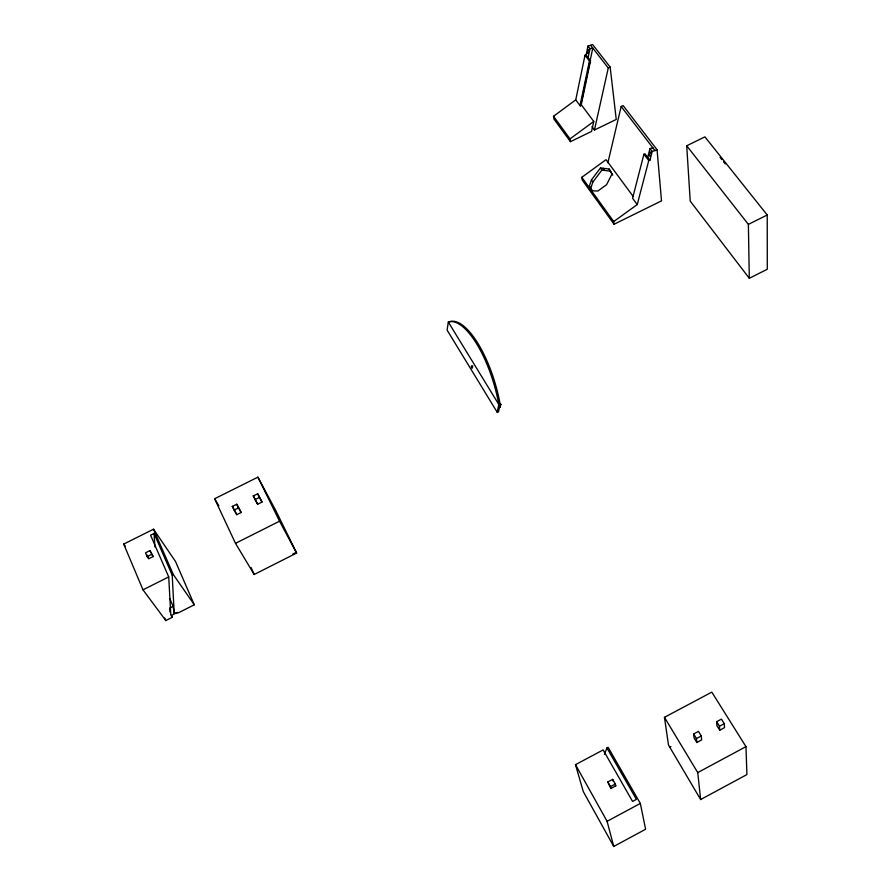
<?xml version="1.0" encoding="UTF-8"?>
<svg xmlns="http://www.w3.org/2000/svg" width="891" height="891" viewBox="0 0 891 891"><rect width="100%" height="100%" fill="white"/><g stroke="black" fill="none" stroke-linecap="round" stroke-linejoin="round"><path stroke-width="1.34" d="M472.675 365.767L472.675 366.368M497.234 412.31L498.782 404.436L448.318 322.063L449.587 321.707A71.458 25.627 73.3 0 1 500.085 404.046L498.526 411.909L497.234 412.31L447.104 330.115L448.318 322.063A71.469 25.583 73.3 0 1 498.782 404.436L500.085 404.046M575.742 99.881L585.008 55.242L586.122 54.986L590.544 60.733L581.244 104.704L580.019 105.606L575.742 99.881L553.511 116.276L553.968 119.071L570.429 141.68L591.557 131.423L593.762 121.454L581.244 104.704M586.122 54.986L587.971 46.076L592.649 44.55L610.168 67.092L616.249 119.45L594.431 130.03L591.969 126.722M588.127 57.592L589.998 48.682L587.971 46.076M580.019 105.606L589.43 60.989L585.008 55.242M580.509 106.14L584.507 87.229M585.075 84.522L587.08 75.067M587.648 72.371L592.782 48.058L589.998 48.682M594.431 130.03L608.263 68.006L590.766 45.452M607.874 162.786L621.172 106.508L623.099 105.572L657.068 149.766L661.512 200.865L614.077 224.254L582.224 180.06L581.823 177.309L606.014 159.667L633.044 196.232M637.243 204.562L648.748 160.558L649.907 160.269L645.073 153.92L643.926 154.21L632.588 198.259L637.243 204.562L613.732 221.547L614.077 224.254M647.701 157.373L649.996 148.574L652.88 147.85M649.907 160.269L652.212 151.47L649.996 148.574M609.188 169.056L611.95 174.023L606.626 184.66L597.839 191.042L592.203 190.819L589.285 186.241L591.446 179.893L600.478 167.942L609.188 169.056L612.796 175.171M592.192 190.629L590.733 188.346L592.883 182.009L601.904 170.081L610.591 171.195M604.499 754.365L606.905 747.939L608.096 747.293L640.328 803.437L645.607 829.254L613.743 846.45L583.282 791.564L575.486 764.656L603.14 749.932L632.565 801.421L636.397 799.361L606.905 747.939M570.429 141.68L570.006 138.896L593.762 121.454M700.649 799.55L746.903 774.58L745.979 746.647L711.798 692.129L664.452 717.322L668.495 745.032L700.649 799.55L697.742 772.575L664.452 717.322M613.743 846.45L607.094 821.313L640.328 803.437M697.742 772.575L745.979 746.647M696.851 742.481L696.439 738.561L701.262 735.977L698.466 731.4L693.655 733.984L694.078 737.915L696.851 742.481L701.651 739.909L701.262 735.977M719.739 730.23L719.46 726.243L724.26 723.67L721.432 719.126L716.631 721.699L716.921 725.697L719.739 730.23L724.517 727.669L724.26 723.67M610.903 788.49L610.446 786.653L615.325 784.047L612.663 779.369L607.796 781.975L610.903 788.49L615.759 785.884L615.325 784.047M669.787 747.215L670.934 746.602M177.543 612.34L171.607 615.347L172.409 617.218L165.815 620.559L142.994 589.842L123.704 544.078L153.519 529.209L175.505 561.475L194.294 604.789L178.434 612.808L174.202 613.342L173.132 606.326L169.858 598.741M292.682 554.124L296.313 552.286L295.745 551.228M254.191 574.495L296.636 553.044L276.032 511.033L257.911 477.153L214.62 498.737L235.502 543.343L254.191 574.495L251.073 567.567M173.132 606.326L169.736 608.041L169.947 611.894M749.298 278.293L767.296 269.249L767.229 214.998L704.926 136.869L686.716 145.79L690.235 201.143L749.298 278.293L748.384 224.387L686.716 145.79M142.994 589.842L168.711 576.911L150.579 535.168L154.032 533.442L172.208 575.152L174.202 613.342M172.208 575.152L173.333 574.595L194.294 604.789M235.502 543.343L279.529 521.202L296.636 553.044M232.362 506.422L236.75 504.228L239.389 508.839L241.138 512.503L236.761 514.697L232.362 506.422L236.761 514.697M253.311 495.942L257.688 493.759L260.228 498.425L261.999 502.056L257.633 504.239L253.311 495.942L257.633 504.239M149.966 550.605L145.534 552.821L147.149 556.585L148.708 558.78L153.141 556.563L149.966 550.605L153.141 556.563M234.099 510.098L238.498 507.903L241.138 512.503M255.082 499.606L259.459 497.412L261.999 502.056M147.149 556.585L151.593 554.369M748.384 224.387L767.229 214.998M652.212 151.47L657.068 149.766M608.263 68.006L610.168 67.092M589.43 60.989L590.544 60.733M720.084 157.406L721.81 159.578M723.537 161.75L725.263 163.911M621.172 106.508L655.097 150.735M643.926 154.21L648.748 160.558M172.409 617.218L170.827 615.046L168.711 576.911M553.511 116.276L570.006 138.896M123.704 544.078L125.297 546.272M581.823 177.309L613.732 221.547M589.285 186.241L590.733 188.346M591.446 179.893L592.883 182.009M600.478 167.942L601.904 170.081M603.151 168.254L604.566 170.393M716.631 721.699L719.46 726.243M693.655 733.984L696.439 738.561M253.334 572.668L253.957 573.704M214.62 498.737L218.852 505.854M614.434 783.557L615.759 785.884M607.796 781.975L610.446 786.653M575.486 764.656L607.094 821.313M257.911 477.153L279.529 521.202M257.688 493.759L259.459 497.412M236.75 504.228L238.498 507.903M153.519 529.209L173.333 574.595M147.093 555.026L148.162 557.532M164.724 618.009L165.815 620.559M612.663 779.369L613.108 781.229M154.032 533.442L154.911 546.907M500.341 403.612L500.931 404.77L500.341 403.612M471.395 366.145C471.662 370.957 473.812 365.967 471.395 366.145M649.94 152.227C650.218 155.569 651.622 151.192 649.94 152.227M587.436 52.369C587.615 55.576 588.996 51.455 587.436 52.369M499.862 406.029L500.408 407.265L499.907 405.928M588.004 49.606C588.105 52.769 589.653 48.827 588.004 49.606M649.238 154.889C649.35 158.175 651.043 154.132 649.238 154.889"/></g></svg>
